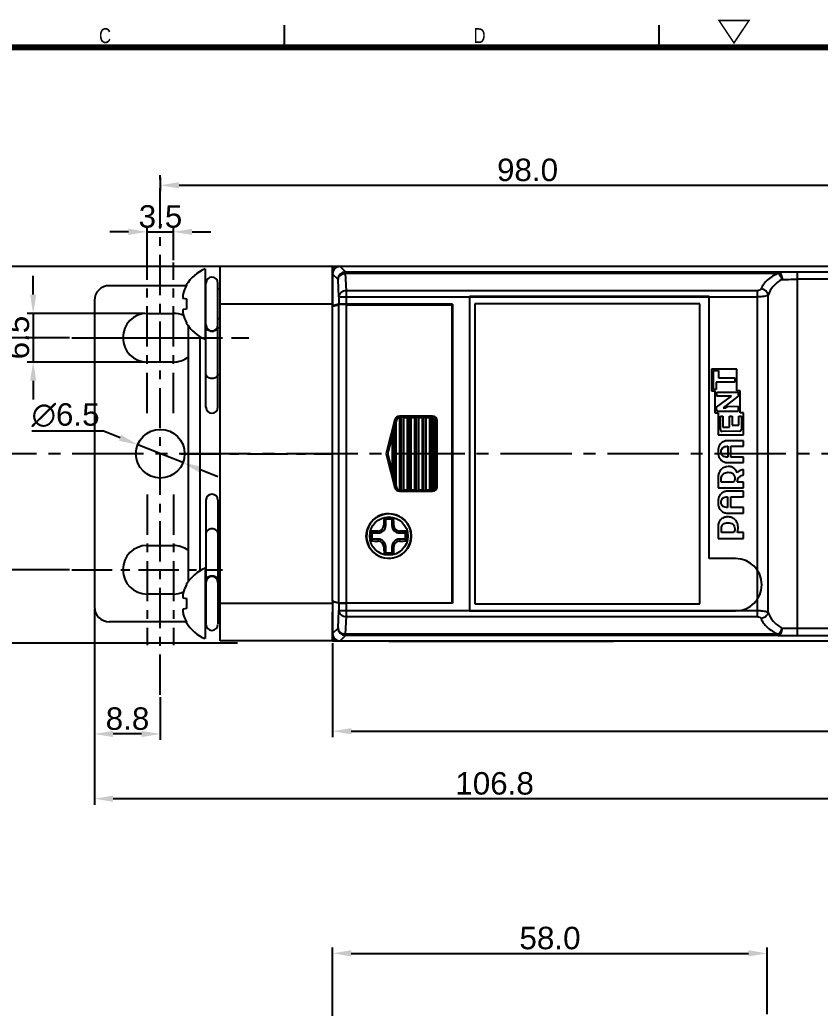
# Model space of a CAD drawing. Extents: x -1638 to -494, y -74 to 314.
# Drawn here: x -933.1 to -826.2, y 181.7 to 313.8 of the extents above; entities that cross this region are included whole.
import ezdxf

# ---------------------------------------------------------------- set-up
doc = ezdxf.new("R2010")
doc.units = 0
doc.header["$PDMODE"] = 3
doc.header["$PDSIZE"] = 0.7
doc.linetypes.add('CENTER', pattern=[17.8, 10.75, -2.35, 2.35, -2.35])
doc.linetypes.add('CENTER2', pattern=[28.575, 19.05, -3.175, 3.175, -3.175])
doc.layers.get('0').update_dxf_attribs({"linetype": 'CONTINUOUS'})
doc.layers.get('DEFPOINTS').update_dxf_attribs({"linetype": 'CONTINUOUS'})
for name, color, linetype in [('3', 112, 'CENTER'), ('BRKT_HEATSINDXF_CONTINUOUS', 7, 'CONTINUOUS'), ('CASE_BODY_10DXF_CONTINUOUS', 7, 'CONTINUOUS'), ('COVER_R_DXF_CONTINUOUS_LIN', 7, 'CONTINUOUS'), ('COVER_TOP_10DXF_CONTINUOUS', 7, 'CONTINUOUS'), ('DIM', 1, 'CONTINUOUS'), ('FAN50X50X10_DXF_CONTINUOUS', 7, 'CONTINUOUS'), ('FAN_GRILL50_DXF_CONTINUOUS', 7, 'CONTINUOUS'), ('PH_M4X15_DXF_CONTINUOUS_LI', 7, 'CONTINUOUS'), ('PMU_DXF_CONTINUOUS_LINE', 7, 'CONTINUOUS'), ('TH_T4X20-CUTDXF_CONTINUOUS', 7, 'CONTINUOUS'), ('WINDOW_SHEETDXF_CONTINUOUS', 7, 'CONTINUOUS')]:
    doc.layers.add(name, color=color, linetype=linetype)
doc.styles.add('OMI-1', font='arial.ttf', dxfattribs={"oblique": 1, "height": 3})
doc.styles.get("Standard").update_dxf_attribs({"font": 'gulim.ttc', "width": 0.8, "height": 2})
doc.dimstyles.new('1', dxfattribs={"dimtxt": 5, "dimasz": 2.5, "dimexe": 0.8, "dimexo": 0.3, "dimgap": 0.5, "dimtad": 1, "dimtoh": 1, "dimdec": 1, "dimzin": 0, "dimtxsty": 'OMI-1', "dimcen": 0, "dimclrd": 256, "dimclre": 256, "dimclrt": 256, "dimazin": 3, "dimtfac": 0.8, "dimtdec": 1, "dimtix": 1, "dimtmove": 0, "dimatfit": 3, "dimtolj": 1, "dimtzin": 0})

# ---------------------------------------------------------------- blocks, each defined once
blk = doc.blocks.new('*D2257')
at = {"layer": 'DEFPOINTS', "color": 0}
for p in [(-891.33, 230.81), (-741.33, 230.81), (-741.33, 218.74)]:
    blk.add_point(p, dxfattribs=at)
at = {"layer": 'DIM'}
for p, q in [((-891.33, 230.51), (-891.33, 217.94)), ((-741.33, 230.51), (-741.33, 217.94)), ((-888.83, 218.74), (-743.83, 218.74))]:
    blk.add_line(p, q, dxfattribs=at)
for points in [[(-888.83, 219.16), (-888.83, 218.33), (-891.33, 218.74)], [(-743.83, 218.33), (-743.83, 219.16), (-741.33, 218.74)]]:
    blk.add_solid(points, dxfattribs=at)
at = {"layer": 'DIM', "insert": (-816.33, 220.78), "char_height": 3, "attachment_point": 5, "style": 'OMI-1'}
blk.add_mtext('\\A1;150.0', dxfattribs=at)
blk = doc.blocks.new('*D2259')
at = {"layer": 'DEFPOINTS', "color": 0}
for p in [(-923.13, 235.36), (-923.13, 209.73), (-816.33, 209.73)]:
    blk.add_point(p, dxfattribs=at)
at = {"layer": 'DIM'}
for p, q in [((-923.13, 235.06), (-923.13, 208.93)), ((-816.33, 210.03), (-816.33, 210.53)), ((-818.83, 209.73), (-920.63, 209.73))]:
    blk.add_line(p, q, dxfattribs=at)
for points in [[(-920.63, 210.15), (-920.63, 209.32), (-923.13, 209.73)], [(-818.83, 209.32), (-818.83, 210.15), (-816.33, 209.73)]]:
    blk.add_solid(points, dxfattribs=at)
at = {"layer": 'DIM', "insert": (-869.73, 211.76), "char_height": 3, "attachment_point": 5, "style": 'OMI-1'}
blk.add_mtext('\\A1;106.8', dxfattribs=at)
blk = doc.blocks.new('*D2261')
at = {"layer": 'DEFPOINTS', "color": 0}
for p in [(-903.73, 280.81), (-948.87, 230.51), (-903.73, 230.51)]:
    blk.add_point(p, dxfattribs=at)
at = {"layer": 'DIM'}
for p, q in [((-904.03, 280.81), (-949.67, 280.81)), ((-948.87, 278.31), (-948.87, 233.01)), ((-904.03, 230.51), (-949.67, 230.51))]:
    blk.add_line(p, q, dxfattribs=at)
for points in [[(-948.46, 278.31), (-949.29, 278.31), (-948.87, 280.81)], [(-949.29, 233.01), (-948.46, 233.01), (-948.87, 230.51)]]:
    blk.add_solid(points, dxfattribs=at)
at = {"layer": 'DIM', "insert": (-950.9, 255.66), "char_height": 3, "attachment_point": 5, "rotation": 90, "style": 'OMI-1'}
blk.add_mtext('\\A1;\\A1;50.0', dxfattribs=at)
blk = doc.blocks.new('*D2264')
at = {"layer": 'DEFPOINTS', "color": 0}
for p in [(-833.33, 189.07), (-833.33, 180.63), (-891.33, 156.13)]:
    blk.add_point(p, dxfattribs=at)
at = {"layer": 'DIM'}
for p, q in [((-891.33, 156.43), (-891.33, 189.87)), ((-888.83, 189.07), (-835.83, 189.07)), ((-833.33, 180.93), (-833.33, 189.87))]:
    blk.add_line(p, q, dxfattribs=at)
for points in [[(-888.83, 189.49), (-888.83, 188.66), (-891.33, 189.07)], [(-835.83, 188.66), (-835.83, 189.49), (-833.33, 189.07)]]:
    blk.add_solid(points, dxfattribs=at)
at = {"layer": 'DIM', "insert": (-862.33, 191.1), "char_height": 3, "attachment_point": 5, "style": 'OMI-1'}
blk.add_mtext('\\A1;58.0', dxfattribs=at)
blk = doc.blocks.new('*D2274')
at = {"layer": 'DEFPOINTS', "color": 0}
for p in [(-916.08, 274.56), (-931.3, 268.06), (-916.08, 268.06)]:
    blk.add_point(p, dxfattribs=at)
at = {"layer": 'DIM'}
for p, q in [((-931.3, 277.06), (-931.3, 279.56)), ((-916.38, 274.56), (-932.1, 274.56)), ((-931.3, 274.56), (-931.3, 268.06)), ((-916.38, 268.06), (-932.1, 268.06)), ((-931.3, 265.56), (-931.3, 263.06))]:
    blk.add_line(p, q, dxfattribs=at)
for points in [[(-931.71, 277.06), (-930.88, 277.06), (-931.3, 274.56)], [(-930.88, 265.56), (-931.71, 265.56), (-931.3, 268.06)]]:
    blk.add_solid(points, dxfattribs=at)
at = {"layer": 'DIM', "insert": (-933.33, 271.31), "char_height": 3, "attachment_point": 5, "rotation": 90, "style": 'OMI-1'}
blk.add_mtext('\\A1;6.5', dxfattribs=at)
blk = doc.blocks.new('*D2275')
at = {"layer": 'DEFPOINTS', "color": 0}
for p in [(-926.14, 271.31), (-939.52, 240.31), (-926.14, 240.31)]:
    blk.add_point(p, dxfattribs=at)
at = {"layer": 'DIM'}
for p, q in [((-926.44, 271.31), (-940.32, 271.31)), ((-939.52, 268.81), (-939.52, 242.81)), ((-926.44, 240.31), (-940.32, 240.31))]:
    blk.add_line(p, q, dxfattribs=at)
for points in [[(-939.11, 268.81), (-939.94, 268.81), (-939.52, 271.31)], [(-939.94, 242.81), (-939.11, 242.81), (-939.52, 240.31)]]:
    blk.add_solid(points, dxfattribs=at)
at = {"layer": 'DIM', "insert": (-941.56, 255.81), "char_height": 3, "attachment_point": 5, "rotation": 90, "style": 'OMI-1'}
blk.add_mtext('\\A1;31.0', dxfattribs=at)
blk = doc.blocks.new('*D2276')
at = {"layer": 'DEFPOINTS', "color": 0}
for p in [(-912.58, 285.45), (-912.58, 281.37), (-916.08, 280.81)]:
    blk.add_point(p, dxfattribs=at)
at = {"layer": 'DIM'}
for p, q in [((-918.58, 285.45), (-921.08, 285.45)), ((-916.08, 281.11), (-916.08, 286.25)), ((-916.08, 285.45), (-912.58, 285.45)), ((-912.58, 281.67), (-912.58, 286.25)), ((-910.08, 285.45), (-907.58, 285.45))]:
    blk.add_line(p, q, dxfattribs=at)
for points in [[(-918.58, 285.04), (-918.58, 285.87), (-916.08, 285.45)], [(-910.08, 285.87), (-910.08, 285.04), (-912.58, 285.45)]]:
    blk.add_solid(points, dxfattribs=at)
at = {"layer": 'DIM', "insert": (-914.33, 287.49), "char_height": 3, "attachment_point": 5, "style": 'OMI-1'}
blk.add_mtext('\\A1;3.5', dxfattribs=at)
blk = doc.blocks.new('*D2277')
at = {"layer": 'DEFPOINTS', "color": 0}
for p in [(-914.33, 293.03), (-816.33, 291.67), (-816.33, 288.12)]:
    blk.add_point(p, dxfattribs=at)
at = {"layer": 'DIM'}
for p, q in [((-914.33, 292.73), (-914.33, 290.87)), ((-816.33, 288.42), (-816.33, 292.47)), ((-911.83, 291.67), (-818.83, 291.67))]:
    blk.add_line(p, q, dxfattribs=at)
for points in [[(-911.83, 292.09), (-911.83, 291.26), (-914.33, 291.67)], [(-818.83, 291.26), (-818.83, 292.09), (-816.33, 291.67)]]:
    blk.add_solid(points, dxfattribs=at)
at = {"layer": 'DIM', "insert": (-865.33, 293.71), "char_height": 3, "attachment_point": 5, "style": 'OMI-1'}
blk.add_mtext('\\A1;98.0', dxfattribs=at)
blk = doc.blocks.new('*D2279')
at = {"layer": 'DEFPOINTS', "color": 0}
for p in [(-917.35, 257.01), (-911.31, 254.62)]:
    blk.add_point(p, dxfattribs=at)
at = {"layer": 'DIM'}
for p, q in [((-931.47, 258.85), (-922, 258.85)), ((-919.67, 257.93), (-922, 258.85)), ((-911.31, 254.62), (-917.35, 257.01)), ((-908.98, 253.7), (-906.66, 252.78))]:
    blk.add_line(p, q, dxfattribs=at)
for points in [[(-919.83, 257.54), (-919.52, 258.31), (-917.35, 257.01)], [(-908.83, 254.08), (-909.13, 253.31), (-911.31, 254.62)]]:
    blk.add_solid(points, dxfattribs=at)
at = {"layer": 'DIM', "insert": (-926.99, 260.96), "char_height": 3, "attachment_point": 5, "style": 'OMI-1'}
blk.add_mtext('\\A1;∅6.5', dxfattribs=at)
blk = doc.blocks.new('*D2282')
at = {"layer": 'DEFPOINTS', "color": 0}
for p in [(-914.33, 223.61), (-923.13, 219.19), (-923.13, 218.38)]:
    blk.add_point(p, dxfattribs=at)
at = {"layer": 'DIM'}
for p, q in [((-914.33, 223.31), (-914.33, 217.58)), ((-923.13, 218.89), (-923.13, 217.58)), ((-916.83, 218.38), (-920.63, 218.38))]:
    blk.add_line(p, q, dxfattribs=at)
for points in [[(-920.63, 218.79), (-920.63, 217.96), (-923.13, 218.38)], [(-916.83, 217.96), (-916.83, 218.79), (-914.33, 218.38)]]:
    blk.add_solid(points, dxfattribs=at)
at = {"layer": 'DIM', "insert": (-918.73, 220.41), "char_height": 3, "attachment_point": 5, "style": 'OMI-1'}
blk.add_mtext('\\A1;8.8', dxfattribs=at)

msp = doc.modelspace()

# ---------------------------------------------------------------- linework, layer by layer
for p, q in [((-897.75, 310.08), (-897.75, 313.08)), ((-847.75, 310.08), (-847.75, 313.08))]:
    msp.add_line(p, q)
for points, const_width in [([(-837.75, 310.68), (-835.75, 313.68), (-839.75, 313.68)], 0.2), ([(-497.75, 310.08), (-1047.75, 310.08), (-1047.75, -69.92), (-497.75, -69.92)], 0.8)]:
    msp.add_lwpolyline(points, close=True, dxfattribs=dict(const_width=const_width))
at = {"layer": '3', "linetype": 'CENTER', "ltscale": 0.5}
for p, q in [((-914.33, 223.61), (-914.33, 293.03)), ((-916.08, 261.25), (-916.08, 281.37)), ((-912.58, 261.25), (-912.58, 281.37)), ((-926.14, 271.31), (-906.02, 271.31)), ((-922.64, 271.31), (-902.52, 271.31)), ((-911.59, 255.81), (-891.47, 255.81)), ((-916.08, 250.37), (-916.08, 230.25)), ((-912.58, 250.37), (-912.58, 230.25)), ((-926.14, 240.31), (-906.02, 240.31))]:
    msp.add_line(p, q, dxfattribs=at)
at = {"layer": '3', "linetype": 'CENTER2', "ltscale": 0.5}
msp.add_line((-702.24, 255.81), (-942.62, 255.81), dxfattribs=at)
at = {"layer": 'BRKT_HEATSINDXF_CONTINUOUS', "color": 7, "linetype": 'CONTINUOUS'}
for p, q in [((-910.85, 278.26), (-921.13, 278.26)), ((-923.13, 276.26), (-923.13, 235.36)), ((-916.08, 274.56), (-912.58, 274.56)), ((-912.58, 268.06), (-916.08, 268.06)), ((-916.08, 243.56), (-912.58, 243.56)), ((-912.58, 237.06), (-916.08, 237.06)), ((-910.85, 233.36), (-921.13, 233.36))]:
    msp.add_line(p, q, dxfattribs=at)
msp.add_circle((-914.33, 255.81), 3.25, dxfattribs=at)
for centre, radius, start, end in [((-921.13, 276.26), 2, 90, 180), ((-908.73, 276.26), 2, 75.5187, 78.4534), ((-916.08, 271.31), 3.25, 90, 270), ((-912.58, 271.31), 3.25, 65.4149, 90), ((-912.58, 271.31), 3.25, 270, 306.9049), ((-916.08, 240.31), 3.25, 90, 270), ((-912.58, 240.31), 3.25, 53.0951, 90), ((-912.58, 240.31), 3.25, 270, 294.5851), ((-921.13, 235.36), 2, 180, 270), ((-908.73, 235.36), 2, 281.5466, 284.4813)]:
    msp.add_arc(centre, radius, start, end, dxfattribs=at)
at = {"layer": 'CASE_BODY_10DXF_CONTINUOUS', "color": 7, "linetype": 'CONTINUOUS'}
for p, q in [((-891.33, 250.08), (-891.33, 280.81)), ((-891.33, 280.81), (-891.33, 280.81)), ((-891.03, 280.52), (-891.33, 280.81)), ((-801.6, 280.81), (-891.33, 280.81)), ((-891.33, 238.16), (-891.33, 239.85)), ((-891.33, 236.24), (-891.33, 235.9)), ((-891.33, 230.81), (-891.33, 234.66)), ((-891.03, 231.1), (-891.33, 230.81)), ((-891.33, 230.81), (-741.33, 230.81)), ((-891.33, 230.81), (-891.33, 230.81)), ((-891.25, 230.89), (-891.27, 230.87))]:
    msp.add_line(p, q, dxfattribs=at)
for points in [[(-891.03, 280.52), (-891.08, 280.56), (-891.12, 280.6), (-891.16, 280.64)], [(-891.03, 231.1), (-891.08, 231.06), (-891.12, 231.02), (-891.15, 230.99)]]:
    msp.add_lwpolyline(points, dxfattribs=at)
for centre, start, end in [((-890.33, 279.81), 90, 180), ((-890.33, 231.81), 180, 270)]:
    msp.add_arc(centre, 1, start, end, dxfattribs=at)
at = {"layer": 'COVER_R_DXF_CONTINUOUS_LIN', "color": 7, "linetype": 'CONTINUOUS'}
for p, q in [((-891.33, 275.51), (-890.49, 275.72)), ((-891.33, 236.12), (-891.33, 275.51)), ((-890.49, 235.91), (-890.49, 275.72)), ((-889.49, 235.9), (-889.49, 275.72)), ((-889.49, 275.72), (-875.36, 275.72)), ((-875.36, 235.9), (-875.36, 275.72)), ((-875.33, 271.8), (-875.36, 271.8)), ((-875.33, 266.82), (-875.36, 266.82)), ((-883, 260.37), (-884.11, 256.2)), ((-882.8, 260.31), (-882.9, 260.34)), ((-882.8, 260.31), (-882.88, 260.04)), ((-882.42, 260.61), (-882.42, 260.81)), ((-877.98, 260.81), (-882.42, 260.81)), ((-882.38, 260.61), (-882.42, 260.61)), ((-882.38, 260.61), (-882.38, 251.01)), ((-882.13, 250.81), (-882.13, 260.81)), ((-881.88, 260.61), (-881.88, 251.01)), ((-881.38, 260.61), (-881.88, 260.61)), ((-881.38, 260.61), (-881.38, 251.01)), ((-881.13, 250.81), (-881.13, 260.81)), ((-880.88, 260.61), (-880.88, 251.01)), ((-880.38, 260.61), (-880.88, 260.61)), ((-880.38, 260.61), (-880.38, 251.01)), ((-880.13, 250.81), (-880.13, 260.81)), ((-879.88, 260.61), (-879.88, 251.01)), ((-879.38, 260.61), (-879.88, 260.61)), ((-879.38, 260.61), (-879.38, 251.01)), ((-879.13, 250.81), (-879.13, 260.81)), ((-878.88, 260.61), (-878.88, 251.01)), ((-878.38, 260.61), (-878.88, 260.61)), ((-878.38, 260.61), (-878.38, 251.01)), ((-878.13, 260.81), (-878.13, 250.81)), ((-877.88, 260.6), (-877.88, 251.02)), ((-877.58, 251.41), (-877.58, 260.21)), ((-877.58, 260.21), (-877.38, 260.21)), ((-877.38, 251.41), (-877.38, 260.21)), ((-883.13, 251.75), (-883.13, 259.87)), ((-882.88, 260.04), (-882.88, 251.58)), ((-875.36, 259.31), (-875.32, 259.31)), ((-883.38, 258.16), (-883.92, 256.15)), ((-883.38, 258.16), (-883.38, 253.46)), ((-883.92, 256.15), (-884.11, 256.2)), ((-883.92, 255.47), (-884.11, 255.42)), ((-884.11, 255.42), (-883, 251.26)), ((-883.92, 255.47), (-883.38, 253.46)), ((-875.36, 252.31), (-875.32, 252.31)), ((-882.8, 251.31), (-882.9, 251.28)), ((-882.88, 251.58), (-882.8, 251.31)), ((-882.42, 251.01), (-882.42, 250.81)), ((-882.42, 251.01), (-882.38, 251.01)), ((-881.88, 251.01), (-881.38, 251.01)), ((-880.88, 251.01), (-880.38, 251.01)), ((-879.88, 251.01), (-879.38, 251.01)), ((-878.88, 251.01), (-878.38, 251.01)), ((-877.58, 251.41), (-877.38, 251.41)), ((-882.42, 250.81), (-877.98, 250.81)), ((-875.33, 244.8), (-875.36, 244.8)), ((-875.33, 239.82), (-875.36, 239.82)), ((-891.33, 236.12), (-890.49, 235.91)), ((-889.49, 235.9), (-875.36, 235.9))]:
    msp.add_line(p, q, dxfattribs=at)
msp.add_circle((-883.83, 244.81), 3, dxfattribs=at)
for centre, radius, start, end in [((-882.42, 260.21), 0.6, 90, 165), ((-882.42, 260.21), 0.4, 90, 165), ((-877.98, 260.21), 0.6, 0, 90), ((-877.98, 260.21), 0.4, 0, 75.5225), ((-882.66, 255.81), 1.5, 165, 195), ((-882.66, 255.81), 1.3, 165, 195), ((-882.42, 251.41), 0.6, 195, 270), ((-883.12, 251.33), 0.223, 343.9839, 346.8714), ((-882.42, 251.41), 0.4, 195, 270), ((-877.98, 251.41), 0.6, 270, 0), ((-877.98, 251.41), 0.4, 284.4775, 0), ((-883.83, 244.81), 2.99, 44.4559, 116.0021), ((-883.83, 244.81), 2.97, 156.2899, 0.8981), ((-883.8, 244.85), 2.98, 154.7574, 157.0926)]:
    msp.add_arc(centre, radius, start, end, dxfattribs=at)
for centre, major_axis, ratio, start_param, end_param in [((-889.49, 275.72), (1, 0), 0.008727, 1.570796, 3.106686), ((-883.05, 259.41), (0.107, 0.995), 0.129584, 0.31281, 0.501145), ((-883.05, 259.41), (0.107, 0.995), 0.129584, -0.875678, -0.353074), ((-882.21, 260.61), (0, 0.2), 0.8391, 0, 1.570796), ((-882.05, 260.61), (0, 0.2), 0.8391, -1.570796, 0), ((-881.21, 260.61), (0, 0.2), 0.8391, 0, 1.570796), ((-881.05, 260.61), (0, 0.2), 0.8391, -1.570796, 0), ((-880.21, 260.61), (0, 0.2), 0.8391, 0, 1.570796), ((-880.05, 260.61), (0, 0.2), 0.8391, -1.570796, 0), ((-879.21, 260.61), (0, 0.2), 0.8391, 0, 1.570796), ((-879.05, 260.61), (0, 0.2), 0.8391, -1.570796, 0), ((-878.21, 260.61), (0, 0.2), 0.8391, 0, 1.570796), ((-883.21, 258.79), (0.107, 0.995), 0.129584, 0.695119, 2.265915), ((-883.21, 252.84), (-0.107, 0.995), 0.129584, 0.875678, 2.446474), ((-883.05, 252.21), (-0.107, 0.995), 0.129584, -3.642738, -3.454403), ((-883.05, 252.21), (-0.107, 0.995), 0.129584, -2.788519, -2.265915), ((-882.21, 251.01), (0, 0.2), 0.8391, 1.570796, 3.141593), ((-882.05, 251.01), (0, 0.2), 0.8391, -3.141593, -1.570796), ((-881.21, 251.01), (0, 0.2), 0.8391, -4.712389, -3.141593), ((-881.05, 251.01), (0, 0.2), 0.8391, -3.141593, -1.570796), ((-880.21, 251.01), (0, 0.2), 0.8391, -4.712389, -3.141593), ((-880.05, 251.01), (0, 0.2), 0.8391, -3.141593, -1.570796), ((-879.21, 251.01), (0, 0.2), 0.8391, -4.712389, -3.141593), ((-879.05, 251.01), (0, 0.2), 0.8391, -3.141593, -1.570796), ((-878.21, 251.01), (0, 0.2), 0.8391, -4.712389, -3.141593), ((-883.83, 244.85), (0, 2.97), 0.999893, 4.713416, 4.752766), ((-889.49, 235.91), (1, 0), 0.008727, -3.106686, -1.570796)]:
    msp.add_ellipse(centre, major_axis=major_axis, ratio=ratio, start_param=start_param, end_param=end_param, dxfattribs=at)
for points, knots in [([(-882.9, 260.34), (-882.9, 260.35), (-882.91, 260.38), (-882.93, 260.4), (-882.95, 260.4), (-882.97, 260.39), (-882.98, 260.37), (-882.98, 260.36)], [0, 0, 0, 0, 0.293645, 0.528694, 0.630878, 0.74253, 1, 1, 1, 1]), ([(-877.98, 260.79), (-877.97, 260.79), (-877.95, 260.78), (-877.93, 260.76), (-877.92, 260.75)], [0, 0, 0, 0, 0.234218, 1, 1, 1, 1]), ([(-877.92, 260.75), (-877.92, 260.74), (-877.91, 260.73), (-877.9, 260.71), (-877.9, 260.69)], [0, 0, 0, 0, 0.239412, 1, 1, 1, 1]), ([(-877.9, 260.69), (-877.89, 260.69), (-877.88, 260.66), (-877.88, 260.62), (-877.88, 260.6)], [0, 0, 0, 0, 0.241251, 1, 1, 1, 1]), ([(-882.98, 251.26), (-882.98, 251.25), (-882.97, 251.24), (-882.96, 251.22), (-882.93, 251.22), (-882.92, 251.23), (-882.92, 251.24)], [0, 0, 0, 0, 0.284291, 0.537272, 0.756197, 1, 1, 1, 1]), ([(-882.92, 251.24), (-882.92, 251.24), (-882.91, 251.25), (-882.91, 251.26), (-882.9, 251.27)], [0, 0, 0, 0, 0.234383, 1, 1, 1, 1]), ([(-877.92, 250.88), (-877.93, 250.87), (-877.94, 250.85), (-877.96, 250.84), (-877.98, 250.83)], [0, 0, 0, 0, 0.268155, 1, 1, 1, 1]), ([(-877.9, 250.93), (-877.9, 250.92), (-877.9, 250.91), (-877.91, 250.89), (-877.92, 250.88)], [0, 0, 0, 0, 0.26106, 1, 1, 1, 1]), ([(-877.88, 251.02), (-877.88, 251.02), (-877.88, 250.98), (-877.89, 250.95), (-877.9, 250.93)], [0, 0, 0, 0, 0.257014, 1, 1, 1, 1]), ([(-885.14, 247.5), (-885.45, 247.34), (-885.99, 246.95), (-886.37, 246.4), (-886.5, 246.12)], [0, 0, 0, 0, 0.531098, 1, 1, 1, 1]), ([(-880.86, 244.97), (-880.87, 245.31), (-881.03, 246.02), (-881.43, 246.63), (-881.7, 246.9)], [0, 0, 0, 0, 0.469525, 1, 1, 1, 1])]:
    msp.add_open_spline(points, degree=3, knots=knots, dxfattribs=at)
at = {"layer": 'COVER_TOP_10DXF_CONTINUOUS', "color": 7, "linetype": 'CONTINUOUS'}
for p, q in [((-889.6, 280.09), (-890.33, 280.81)), ((-801.6, 280.81), (-890.33, 280.81)), ((-889.6, 280.09), (-889.6, 279.91)), ((-889.6, 280.09), (-831.83, 280.09)), ((-831.83, 279.91), (-831.83, 280.09)), ((-829.33, 280.11), (-829.33, 231.51)), ((-829.33, 280.11), (-802.22, 280.11)), ((-891.33, 279.81), (-891.33, 275.57)), ((-890.6, 279.09), (-891.33, 279.81)), ((-890.49, 276.76), (-890.6, 279.09)), ((-889.49, 277.58), (-889.6, 279.91)), ((-889.6, 279.91), (-831.83, 279.91)), ((-802.75, 279.11), (-829.33, 279.11)), ((-889.49, 275.79), (-889.49, 277.58)), ((-834.62, 277.58), (-889.49, 277.58)), ((-834.62, 234.05), (-834.62, 277.58)), ((-890.49, 276.76), (-890.49, 275.78)), ((-890.49, 276.76), (-834.62, 276.76)), ((-833.18, 234.61), (-833.18, 277.01)), ((-890.49, 275.78), (-891.33, 275.57)), ((-891.07, 275.57), (-891.33, 275.57)), ((-875.31, 275.79), (-889.49, 275.79)), ((-889.12, 275.72), (-888.94, 275.77)), ((-888.94, 275.77), (-888.94, 275.72)), ((-888.38, 275.78), (-888.38, 275.72)), ((-888.37, 275.72), (-888.37, 275.78)), ((-875.31, 275.79), (-875.31, 235.83)), ((-872.36, 275.84), (-872.36, 235.78)), ((-842.3, 275.84), (-872.36, 275.84)), ((-842.3, 235.78), (-842.3, 275.84)), ((-875.36, 272.43), (-875.33, 272.43)), ((-875.36, 272.13), (-875.33, 272.13)), ((-840.75, 267.12), (-840.75, 264.2)), ((-837.38, 267.12), (-840.75, 267.12)), ((-840.5, 264.38), (-840.5, 266.95)), ((-840.5, 266.95), (-839.81, 266.95)), ((-839.81, 266.95), (-839.81, 265.96)), ((-837.38, 264.2), (-837.38, 267.12)), ((-875.33, 266.49), (-875.36, 266.49)), ((-875.33, 266.19), (-875.36, 266.19)), ((-839.81, 265.96), (-837.63, 265.95)), ((-837.63, 265.95), (-837.63, 265.36)), ((-875.36, 265.04), (-875.33, 265.04)), ((-840.75, 264.2), (-840.3, 264.2)), ((-840.14, 264.38), (-840.5, 264.38)), ((-840.3, 264.2), (-840.3, 261.27)), ((-840.14, 265.36), (-840.14, 264.38)), ((-837.63, 265.36), (-840.14, 265.36)), ((-836.93, 264.2), (-837.38, 264.2)), ((-836.93, 261.27), (-836.93, 264.2)), ((-875.36, 263.63), (-875.33, 263.63)), ((-875.36, 263.4), (-875.33, 263.4)), ((-875.33, 263.63), (-875.33, 263.4)), ((-840.08, 262.03), (-838.1, 263.52)), ((-840.03, 263.52), (-840.03, 264.03)), ((-840.03, 264.03), (-837.2, 264.03)), ((-838.1, 263.52), (-840.03, 263.52)), ((-837.19, 263.51), (-839.19, 261.96)), ((-837.2, 264.03), (-837.19, 263.51)), ((-875.36, 261.98), (-875.34, 261.98)), ((-875.34, 261.98), (-875.34, 259.49)), ((-840.08, 261.68), (-840.08, 262.03)), ((-837.2, 261.44), (-839.84, 261.44)), ((-839.19, 261.96), (-838.82, 261.96)), ((-838.82, 261.96), (-838.59, 262.14)), ((-838.59, 262.14), (-837.2, 262.15)), ((-837.2, 262.15), (-837.2, 261.44)), ((-840.3, 261.27), (-839.85, 261.27)), ((-839.85, 261.27), (-839.85, 258.35)), ((-839.57, 259.04), (-839.57, 260.82)), ((-839.57, 260.82), (-839.22, 260.82)), ((-839.22, 260.82), (-839.22, 259.37)), ((-838.34, 259.37), (-838.34, 260.82)), ((-838.34, 260.82), (-837.99, 260.82)), ((-837.99, 260.82), (-837.99, 259.61)), ((-837.12, 259.61), (-837.12, 260.82)), ((-837.12, 260.82), (-836.76, 260.82)), ((-836.48, 261.27), (-836.93, 261.27)), ((-836.76, 260.82), (-836.76, 259.05)), ((-836.48, 258.35), (-836.48, 261.27)), ((-875.34, 259.49), (-875.36, 259.49)), ((-875.34, 259.49), (-875.32, 259.46)), ((-875.32, 252.16), (-875.32, 259.46)), ((-837, 258.81), (-839.33, 258.8)), ((-839.22, 259.37), (-838.34, 259.37)), ((-837.99, 259.61), (-837.12, 259.61)), ((-839.85, 258.35), (-836.48, 258.35)), ((-836.48, 257.55), (-838.64, 257.55)), ((-836.48, 256.81), (-836.48, 257.55)), ((-838.58, 256.81), (-838.58, 255.36)), ((-838.15, 255.36), (-838.15, 256.81)), ((-838.15, 256.81), (-836.48, 256.81)), ((-836.48, 255.36), (-838.15, 255.36)), ((-836.48, 254.62), (-836.48, 255.36)), ((-838.64, 254.62), (-836.48, 254.62)), ((-836.48, 252.99), (-836.48, 253.71)), ((-839.87, 252.61), (-839.87, 251.25)), ((-839.44, 252), (-839.44, 252.59)), ((-875.34, 252.13), (-875.36, 252.13)), ((-875.34, 252.13), (-875.32, 252.16)), ((-875.34, 252.13), (-875.34, 249.64)), ((-839.87, 251.25), (-836.48, 251.25)), ((-837.82, 252), (-839.44, 252)), ((-836.48, 252), (-837.32, 252)), ((-836.48, 251.25), (-836.48, 252)), ((-875.34, 249.64), (-875.36, 249.64)), ((-836.48, 250.8), (-838.64, 250.8)), ((-838.6, 250.06), (-838.6, 248.61)), ((-838.15, 248.61), (-838.15, 250.06)), ((-838.15, 250.06), (-836.48, 250.06)), ((-836.48, 250.06), (-836.48, 250.8)), ((-836.48, 248.61), (-838.15, 248.61)), ((-836.48, 247.87), (-836.48, 248.61)), ((-875.33, 248.23), (-875.36, 248.23)), ((-875.33, 248), (-875.36, 248)), ((-875.33, 248.23), (-875.33, 248)), ((-838.64, 247.87), (-836.48, 247.87)), ((-875.33, 246.58), (-875.36, 246.58)), ((-839.87, 245.86), (-839.87, 244.5)), ((-839.41, 245.29), (-839.41, 245.84)), ((-875.33, 245.43), (-875.36, 245.43)), ((-875.33, 245.13), (-875.36, 245.13)), ((-839.87, 244.5), (-836.48, 244.5)), ((-837.81, 245.29), (-839.41, 245.29)), ((-836.48, 245.29), (-837.3, 245.29)), ((-836.48, 244.5), (-836.48, 245.29)), ((-875.36, 239.46), (-875.33, 239.46)), ((-875.36, 238.97), (-875.33, 238.97)), ((-891.33, 236.05), (-891.33, 231.81)), ((-890.49, 235.84), (-891.33, 236.05)), ((-891.07, 236.05), (-891.33, 236.05)), ((-890.49, 235.84), (-890.49, 234.87)), ((-889.49, 234.05), (-889.49, 235.83)), ((-875.31, 235.83), (-889.49, 235.83)), ((-889.12, 235.9), (-888.94, 235.85)), ((-888.94, 235.9), (-888.94, 235.85)), ((-888.38, 235.9), (-888.38, 235.85)), ((-888.37, 235.9), (-888.37, 235.85)), ((-872.36, 235.78), (-842.3, 235.78)), ((-890.6, 232.53), (-890.49, 234.87)), ((-890.49, 234.87), (-834.62, 234.87)), ((-889.6, 231.71), (-889.49, 234.05)), ((-889.49, 234.05), (-834.62, 234.05)), ((-890.6, 232.53), (-891.33, 231.81)), ((-829.33, 232.51), (-823.21, 232.51)), ((-889.6, 231.53), (-890.33, 230.81)), ((-889.6, 231.53), (-889.6, 231.71)), ((-831.83, 231.71), (-889.6, 231.71)), ((-831.83, 231.53), (-889.6, 231.53)), ((-831.83, 231.71), (-831.83, 231.53)), ((-829.33, 231.51), (-823.91, 231.51)), ((-890.33, 230.81), (-742.33, 230.81))]:
    msp.add_line(p, q, dxfattribs=at)
for centre, radius, start, end in [((-889.6, 279.09), 1, 90.0858, 179.9142), ((-839.84, 261.68), 0.24, 180.2374, 270), ((-839.33, 259.04), 0.24, 179.9532, 270.0946), ((-837, 259.05), 0.24, 270.0946, 0.0249), ((-889.6, 232.54), 1, 180.0858, 269.9142)]:
    msp.add_arc(centre, radius, start, end, dxfattribs=at)
for centre, major_axis, ratio, start_param, end_param in [((-890.33, 279.81), (0.708, -0.708), 0.998783, 2.356803, 3.926382), ((-889.49, 275.78), (1, 0), 0.008727, 7.853982, 9.389871), ((-875.32, 261.98), (0, 2), 0.008727, 0.785398, 1.570796), ((-875.32, 249.64), (0, 2), 0.008727, -4.712389, -3.926991), ((-875.34, 246.58), (0, 2), 0.008727, -1.570796, -0.785398), ((-889.49, 235.84), (1, 0), 0.008727, 3.176499, 4.712389), ((-890.33, 231.81), (0.708, 0.708), 0.998783, -3.926382, -2.356803)]:
    msp.add_ellipse(centre, major_axis=major_axis, ratio=ratio, start_param=start_param, end_param=end_param, dxfattribs=at)
for points, knots in [([(-831.83, 280.09), (-831.63, 280.09), (-830.8, 280.11), (-829.96, 280.11), (-829.33, 280.11)], [0, 0, 0, 0, 0.234602, 1, 1, 1, 1]), ([(-831.83, 280.09), (-831.76, 280.08), (-831.61, 280), (-831.45, 279.77), (-831.36, 279.45), (-831.32, 279.21), (-831.33, 279.09)], [0, 0, 0, 0, 0.172621, 0.399694, 0.683394, 1, 1, 1, 1]), ([(-890.6, 279.09), (-890.6, 279.2), (-890.54, 279.42), (-890.31, 279.69), (-889.98, 279.86), (-889.73, 279.91), (-889.6, 279.91)], [0, 0, 0, 0, 0.226509, 0.468411, 0.728614, 1, 1, 1, 1]), ([(-831.83, 279.91), (-832.37, 279.69), (-833.3, 279.15), (-833.96, 278.27), (-834.14, 277.83)], [0, 0, 0, 0, 0.550519, 1, 1, 1, 1]), ([(-831.33, 279.09), (-831.78, 278.86), (-832.55, 278.27), (-833.04, 277.43), (-833.18, 277.01)], [0, 0, 0, 0, 0.535383, 1, 1, 1, 1]), ([(-831.33, 279.09), (-831.35, 279.17), (-831.41, 279.34), (-831.53, 279.56), (-831.67, 279.75), (-831.77, 279.86), (-831.83, 279.91)], [0, 0, 0, 0, 0.26919, 0.534904, 0.782692, 1, 1, 1, 1]), ([(-831.33, 279.09), (-831.17, 279.09), (-830.5, 279.11), (-829.84, 279.11), (-829.33, 279.11)], [0, 0, 0, 0, 0.234606, 1, 1, 1, 1]), ([(-889.49, 277.58), (-889.62, 277.57), (-889.87, 277.53), (-890.2, 277.35), (-890.42, 277.09), (-890.49, 276.86), (-890.49, 276.76)], [0, 0, 0, 0, 0.271377, 0.531574, 0.773474, 1, 1, 1, 1]), ([(-834.14, 277.83), (-834.17, 277.76), (-834.32, 277.62), (-834.51, 277.58), (-834.62, 277.58)], [0, 0, 0, 0, 0.425917, 1, 1, 1, 1]), ([(-833.18, 277.01), (-833.21, 277.22), (-833.48, 277.62), (-833.91, 277.8), (-834.14, 277.83)], [0, 0, 0, 0, 0.477098, 1, 1, 1, 1]), ([(-833.18, 277.01), (-833.23, 276.96), (-833.41, 276.89), (-833.74, 276.82), (-834.15, 276.77), (-834.46, 276.76), (-834.62, 276.76)], [0, 0, 0, 0, 0.152701, 0.382959, 0.674443, 1, 1, 1, 1]), ([(-838.64, 257.55), (-838.79, 257.55), (-839.09, 257.49), (-839.5, 257.22), (-839.83, 256.73), (-839.87, 256.31), (-839.87, 256.08)], [0, 0, 0, 0, 0.203752, 0.42072, 0.676809, 1, 1, 1, 1]), ([(-838.58, 255.36), (-838.59, 255.36), (-838.71, 255.36), (-838.93, 255.39), (-839.24, 255.49), (-839.42, 255.76), (-839.48, 256.07), (-839.43, 256.38), (-839.27, 256.66), (-838.95, 256.77), (-838.71, 256.81), (-838.59, 256.81), (-838.58, 256.81)], [0, 0, 0, 0, 0.005412, 0.137632, 0.263122, 0.367241, 0.496164, 0.621107, 0.725471, 0.856375, 0.994744, 1, 1, 1, 1]), ([(-839.87, 256.08), (-839.87, 255.85), (-839.84, 255.43), (-839.5, 254.96), (-839.09, 254.69), (-838.79, 254.62), (-838.64, 254.62)], [0, 0, 0, 0, 0.321075, 0.575157, 0.794226, 1, 1, 1, 1]), ([(-837.32, 253.26), (-837.41, 253.47), (-837.62, 253.81), (-838.1, 254.07), (-838.73, 254.15), (-839.65, 253.8), (-839.87, 253), (-839.87, 252.61)], [0, 0, 0, 0, 0.185947, 0.301159, 0.420412, 0.690591, 1, 1, 1, 1]), ([(-836.48, 253.71), (-836.55, 253.69), (-836.74, 253.64), (-837.05, 253.53), (-837.23, 253.35), (-837.32, 253.26)], [0, 0, 0, 0, 0.234098, 0.607658, 1, 1, 1, 1]), ([(-839.44, 252.59), (-839.44, 252.78), (-839.25, 253.08), (-838.88, 253.3), (-838.53, 253.35), (-838.18, 253.3), (-837.94, 253.21), (-837.86, 253.12)], [0, 0, 0, 0, 0.29679, 0.462673, 0.630097, 0.821919, 1, 1, 1, 1]), ([(-837.86, 253.12), (-837.71, 252.97), (-837.6, 252.64), (-837.68, 252.25), (-837.75, 252.07), (-837.82, 252)], [0, 0, 0, 0, 0.537186, 0.751987, 1, 1, 1, 1]), ([(-837.23, 252.53), (-837.18, 252.59), (-837.06, 252.69), (-836.85, 252.83), (-836.66, 252.93), (-836.53, 252.98), (-836.48, 252.99)], [0, 0, 0, 0, 0.269847, 0.530763, 0.8247, 1, 1, 1, 1]), ([(-838.64, 250.8), (-838.79, 250.8), (-839.09, 250.74), (-839.5, 250.47), (-839.83, 249.98), (-839.87, 249.56), (-839.87, 249.33)], [0, 0, 0, 0, 0.203752, 0.42072, 0.676809, 1, 1, 1, 1]), ([(-838.6, 248.61), (-838.71, 248.61), (-838.93, 248.64), (-839.24, 248.74), (-839.42, 249.01), (-839.48, 249.32), (-839.43, 249.63), (-839.27, 249.91), (-838.95, 250.02), (-838.72, 250.06), (-838.6, 250.06)], [0, 0, 0, 0, 0.133645, 0.260489, 0.36573, 0.496043, 0.622334, 0.727823, 0.860139, 1, 1, 1, 1]), ([(-839.87, 249.33), (-839.87, 249.1), (-839.84, 248.68), (-839.5, 248.21), (-839.09, 247.94), (-838.79, 247.87), (-838.64, 247.87)], [0, 0, 0, 0, 0.321075, 0.575157, 0.794226, 1, 1, 1, 1]), ([(-837.3, 245.29), (-837.28, 245.35), (-837.22, 245.52), (-837.19, 245.93), (-837.25, 246.48), (-837.55, 247.04), (-838.05, 247.31), (-838.58, 247.41), (-839.12, 247.31), (-839.6, 247.01), (-839.77, 246.67), (-839.81, 246.5)], [0, 0, 0, 0, 0.038516, 0.123069, 0.267536, 0.407145, 0.524686, 0.635509, 0.759664, 0.880465, 1, 1, 1, 1]), ([(-839.81, 246.5), (-839.81, 246.5), (-839.87, 246.29), (-839.87, 246.07), (-839.87, 245.86)], [0, 0, 0, 0, 0.008575, 1, 1, 1, 1]), ([(-839.41, 245.84), (-839.41, 246.04), (-839.31, 246.4), (-838.9, 246.56), (-838.46, 246.6), (-838.06, 246.56), (-837.89, 246.41)], [0, 0, 0, 0, 0.309718, 0.471211, 0.644696, 1, 1, 1, 1]), ([(-837.65, 245.8), (-837.65, 245.71), (-837.66, 245.52), (-837.75, 245.35), (-837.81, 245.29)], [0, 0, 0, 0, 0.535119, 1, 1, 1, 1]), ([(-890.49, 234.87), (-890.49, 234.76), (-890.42, 234.54), (-890.2, 234.27), (-889.87, 234.09), (-889.62, 234.05), (-889.49, 234.05)], [0, 0, 0, 0, 0.226515, 0.468414, 0.728612, 1, 1, 1, 1]), ([(-834.62, 234.87), (-834.46, 234.87), (-834.15, 234.85), (-833.74, 234.81), (-833.41, 234.73), (-833.23, 234.66), (-833.18, 234.61)], [0, 0, 0, 0, 0.325756, 0.617365, 0.847455, 1, 1, 1, 1]), ([(-834.62, 234.05), (-834.51, 234.05), (-834.32, 234.01), (-834.17, 233.87), (-834.14, 233.79)], [0, 0, 0, 0, 0.574396, 1, 1, 1, 1]), ([(-833.18, 234.61), (-833.21, 234.4), (-833.48, 234.01), (-833.91, 233.82), (-834.14, 233.79)], [0, 0, 0, 0, 0.477098, 1, 1, 1, 1]), ([(-834.14, 233.79), (-833.96, 233.35), (-833.3, 232.48), (-832.37, 231.93), (-831.83, 231.71)], [0, 0, 0, 0, 0.449373, 1, 1, 1, 1]), ([(-833.18, 234.61), (-833.04, 234.19), (-832.55, 233.35), (-831.78, 232.76), (-831.33, 232.53)], [0, 0, 0, 0, 0.464517, 1, 1, 1, 1]), ([(-890.6, 232.53), (-890.6, 232.43), (-890.54, 232.2), (-890.31, 231.94), (-889.98, 231.76), (-889.73, 231.72), (-889.6, 231.71)], [0, 0, 0, 0, 0.226515, 0.468416, 0.728614, 1, 1, 1, 1]), ([(-831.83, 231.53), (-831.76, 231.54), (-831.61, 231.62), (-831.45, 231.85), (-831.36, 232.17), (-831.32, 232.41), (-831.33, 232.53)], [0, 0, 0, 0, 0.172617, 0.399689, 0.683391, 1, 1, 1, 1]), ([(-831.33, 232.53), (-831.35, 232.45), (-831.41, 232.29), (-831.53, 232.06), (-831.67, 231.87), (-831.77, 231.76), (-831.83, 231.71)], [0, 0, 0, 0, 0.269215, 0.53496, 0.782761, 1, 1, 1, 1]), ([(-831.33, 232.53), (-831.17, 232.53), (-830.5, 232.52), (-829.84, 232.51), (-829.33, 232.51)], [0, 0, 0, 0, 0.234607, 1, 1, 1, 1]), ([(-831.83, 231.53), (-831.63, 231.53), (-830.8, 231.52), (-829.96, 231.51), (-829.33, 231.51)], [0, 0, 0, 0, 0.234604, 1, 1, 1, 1])]:
    msp.add_open_spline(points, degree=3, knots=knots, dxfattribs=at)
for points in [[(-837.32, 252), (-837.3, 252.07), (-837.28, 252.15), (-837.26, 252.23)], [(-837.26, 252.23), (-837.25, 252.33), (-837.24, 252.43), (-837.23, 252.53)], [(-837.89, 246.41), (-837.73, 246.26), (-837.65, 246.02), (-837.65, 245.8)]]:
    msp.add_open_spline(points, degree=3, dxfattribs=at)
at = {"layer": 'FAN50X50X10_DXF_CONTINUOUS', "color": 7, "linetype": 'CONTINUOUS'}
for p, q in [((-906.33, 230.81), (-906.33, 280.81)), ((-891.33, 280.81), (-906.33, 280.81)), ((-891.33, 275.81), (-906.33, 275.81)), ((-891.33, 235.81), (-906.33, 235.81)), ((-891.33, 230.81), (-906.33, 230.81))]:
    msp.add_line(p, q, dxfattribs=at)
at = {"layer": 'FAN_GRILL50_DXF_CONTINUOUS', "color": 7, "linetype": 'CONTINUOUS'}
for p, q in [((-908.23, 273.03), (-908.23, 278.53)), ((-906.63, 273.03), (-906.63, 278.53)), ((-910.63, 272.94), (-910.63, 238.69)), ((-908.23, 262.02), (-908.23, 272.97)), ((-906.63, 262.02), (-906.63, 272.97)), ((-909.03, 271.45), (-909.03, 240.17)), ((-908.23, 249.6), (-908.23, 238.65)), ((-906.63, 249.6), (-906.63, 238.65)), ((-908.23, 238.6), (-908.23, 233.09)), ((-906.63, 238.6), (-906.63, 233.09))]:
    msp.add_line(p, q, dxfattribs=at)
for centre, radius, start, end in [((-907.43, 278.61), 0.8, 0, 180), ((-907.43, 273.01), 0.8, 180, 0), ((-907.43, 273.27), 1.11, 259.3161, 264.66), ((-907.43, 273.28), 1.12, 264.6383, 269.9895), ((-907.43, 273.28), 1.12, 269.9988, 280.6764), ((-907.43, 262.02), 0.8, 180, 0), ((-907.43, 249.6), 0.8, 0, 180), ((-907.43, 238.61), 0.8, 0, 180), ((-907.43, 238.35), 1.11, 95.34, 100.6839), ((-907.43, 238.34), 1.12, 90.0105, 95.3617), ((-907.43, 238.34), 1.12, 79.3236, 90.0012), ((-907.43, 233.01), 0.8, 180, 0)]:
    msp.add_arc(centre, radius, start, end, dxfattribs=at)
for points, knots in [([(-907.63, 272.18), (-907.72, 272.19), (-907.87, 272.24), (-908.06, 272.37), (-908.2, 272.53), (-908.23, 272.66), (-908.23, 272.73)], [0, 0, 0, 0, 0.287472, 0.550175, 0.784896, 1, 1, 1, 1]), ([(-906.63, 272.73), (-906.63, 272.66), (-906.66, 272.53), (-906.79, 272.37), (-906.98, 272.24), (-907.14, 272.19), (-907.22, 272.18)], [0, 0, 0, 0, 0.215104, 0.449825, 0.712528, 1, 1, 1, 1]), ([(-907.43, 265.85), (-907.53, 265.85), (-907.73, 265.88), (-907.99, 266), (-908.18, 266.18), (-908.23, 266.34), (-908.23, 266.42)], [0, 0, 0, 0, 0.28797, 0.555344, 0.790533, 1, 1, 1, 1]), ([(-906.63, 266.42), (-906.63, 266.34), (-906.68, 266.18), (-906.86, 266), (-907.12, 265.88), (-907.32, 265.85), (-907.43, 265.85)], [0, 0, 0, 0, 0.209467, 0.444656, 0.71203, 1, 1, 1, 1]), ([(-907.43, 245.77), (-907.53, 245.77), (-907.73, 245.74), (-907.99, 245.62), (-908.18, 245.44), (-908.23, 245.28), (-908.23, 245.2)], [0, 0, 0, 0, 0.28797, 0.555344, 0.790533, 1, 1, 1, 1]), ([(-906.63, 245.2), (-906.63, 245.28), (-906.68, 245.44), (-906.86, 245.62), (-907.12, 245.74), (-907.32, 245.77), (-907.43, 245.77)], [0, 0, 0, 0, 0.209467, 0.444656, 0.71203, 1, 1, 1, 1]), ([(-907.63, 239.44), (-907.72, 239.43), (-907.87, 239.38), (-908.06, 239.26), (-908.2, 239.09), (-908.23, 238.96), (-908.23, 238.9)], [0, 0, 0, 0, 0.287472, 0.550175, 0.784896, 1, 1, 1, 1]), ([(-906.63, 238.9), (-906.63, 238.96), (-906.66, 239.09), (-906.79, 239.26), (-906.98, 239.38), (-907.14, 239.43), (-907.22, 239.44)], [0, 0, 0, 0, 0.215104, 0.449825, 0.712528, 1, 1, 1, 1])]:
    msp.add_open_spline(points, degree=3, knots=knots, dxfattribs=at)
at = {"layer": 'PH_M4X15_DXF_CONTINUOUS_LI', "color": 7, "linetype": 'CONTINUOUS'}
for p, q in [((-884.24, 246.23), (-884.24, 247.02)), ((-883.41, 247.02), (-883.41, 246.23)), ((-884.24, 246.23), (-884.5, 246.23)), ((-883.41, 246.23), (-883.15, 246.23)), ((-886.04, 245.23), (-885.24, 245.23)), ((-885.24, 244.4), (-886.04, 244.4)), ((-885.24, 245.23), (-885.24, 245.48)), ((-885.24, 244.4), (-885.24, 244.14)), ((-882.41, 245.23), (-882.41, 245.48)), ((-882.41, 245.23), (-881.62, 245.23)), ((-882.41, 244.4), (-882.41, 244.14)), ((-881.62, 244.4), (-882.41, 244.4)), ((-884.24, 243.4), (-884.5, 243.4)), ((-884.24, 242.6), (-884.24, 243.4)), ((-883.41, 243.4), (-883.41, 242.6)), ((-883.41, 243.4), (-883.15, 243.4))]:
    msp.add_line(p, q, dxfattribs=at)
msp.add_circle((-883.83, 244.81), 2.55, dxfattribs=at)
for centre, radius, start, end in [((-834.85, 244.88), 49.67, 177.3222, 178.4476), ((-883.83, 244.81), 2.47, 75.0781, 104.9219), ((-889.02, 241.27), 7.48, 50.3174, 52.4986), ((-883.83, 244.81), 2.25, 79.3916, 100.6084), ((-878.64, 241.27), 7.48, 127.5014, 129.6826), ((-932.25, 244.9), 49.11, 1.5461, 2.6841), ((-885.24, 246.23), 1, 270, 0), ((-885.26, 246.25), 0.762, 271.5432, 358.4568), ((-882.41, 246.23), 1, 180, 270), ((-882.39, 246.25), 0.762, 181.5432, 268.4568), ((-883.83, 244.81), 2.47, 165.0781, 194.9219), ((-883.92, 196.39), 49.11, 91.5461, 92.6841), ((-880.29, 250), 7.48, 217.5014, 219.6826), ((-880.29, 239.62), 7.48, 140.3174, 142.4986), ((-883.83, 244.81), 2.25, 169.3916, 190.6084), ((-885.24, 243.4), 1, 0, 90), ((-882.41, 243.4), 1, 90, 180), ((-883.76, 195.83), 49.67, 87.3222, 88.4476), ((-887.37, 250), 7.48, 320.3174, 322.4986), ((-883.83, 244.81), 2.25, 349.3916, 10.6084), ((-887.37, 239.62), 7.48, 37.5014, 39.6826), ((-883.83, 244.81), 2.47, 345.0781, 14.9219), ((-883.9, 293.79), 49.67, 267.3222, 268.4476), ((-885.26, 243.38), 0.762, 1.5442, 88.4558), ((-835.4, 244.72), 49.11, 181.5461, 182.6841), ((-932.8, 244.74), 49.67, 357.3222, 358.4476), ((-882.39, 243.38), 0.762, 91.5442, 178.4558), ((-883.74, 293.23), 49.11, 271.5461, 272.6841), ((-889.02, 248.35), 7.48, 307.5014, 309.6826), ((-883.83, 244.81), 2.47, 255.0781, 284.9219), ((-883.83, 244.81), 2.25, 259.3916, 280.6084), ((-878.64, 248.35), 7.48, 230.3174, 232.4986)]:
    msp.add_arc(centre, radius, start, end, dxfattribs=at)
at = {"layer": 'PMU_DXF_CONTINUOUS_LINE', "color": 7, "linetype": 'CONTINUOUS'}
for p, q in [((-883.83, 230.81), (-883.83, 230.71)), ((-853.83, 230.71), (-883.83, 230.71)), ((-853.83, 230.81), (-853.83, 230.71))]:
    msp.add_line(p, q, dxfattribs=at)
at = {"layer": 'TH_T4X20-CUTDXF_CONTINUOUS', "color": 7, "linetype": 'CONTINUOUS'}
for p, q in [((-908.33, 280.51), (-908.33, 271.11)), ((-910.85, 278.33), (-910.85, 278.24)), ((-908.23, 277.81), (-908.33, 277.81)), ((-906.33, 277.81), (-906.63, 277.81)), ((-911.27, 276.57), (-910.85, 276.49)), ((-910.85, 276.49), (-910.85, 275.13)), ((-910.85, 275.13), (-911.27, 275.06)), ((-910.85, 273.39), (-910.85, 273.29)), ((-908.23, 273.81), (-908.33, 273.81)), ((-906.33, 273.81), (-906.63, 273.81)), ((-908.33, 240.51), (-908.33, 231.11)), ((-910.85, 238.33), (-910.85, 238.24)), ((-908.23, 237.81), (-908.33, 237.81)), ((-906.33, 237.81), (-906.63, 237.81)), ((-911.27, 236.57), (-910.85, 236.49)), ((-910.85, 236.49), (-910.85, 235.13)), ((-910.85, 235.13), (-911.27, 235.06)), ((-908.23, 233.81), (-908.33, 233.81)), ((-906.33, 233.81), (-906.63, 233.81)), ((-910.85, 233.39), (-910.85, 233.29))]:
    msp.add_line(p, q, dxfattribs=at)
for centre, radius, start, end in [((-906.48, 275.81), 5.05, 111.5019, 150.0855), ((-906.37, 275.82), 5.1, 151.6885, 163.9775), ((-906.37, 275.8), 5.1, 196.0225, 208.3115), ((-906.48, 275.81), 5.05, 209.9145, 248.4981), ((-906.48, 235.81), 5.05, 111.5019, 150.0855), ((-906.37, 235.82), 5.1, 151.6885, 163.9775), ((-906.37, 235.8), 5.1, 196.0225, 208.3115), ((-906.48, 235.81), 5.05, 209.9145, 248.4981)]:
    msp.add_arc(centre, radius, start, end, dxfattribs=at)
for points, knots in [([(-911.27, 277.23), (-911.28, 277.18), (-911.3, 277.1), (-911.32, 276.98), (-911.34, 276.87), (-911.34, 276.78), (-911.34, 276.69), (-911.33, 276.63), (-911.3, 276.58), (-911.28, 276.57), (-911.27, 276.57)], [0, 0, 0, 0, 0.184625, 0.361717, 0.525013, 0.668527, 0.787538, 0.879785, 0.947289, 1, 1, 1, 1]), ([(-911.27, 275.06), (-911.28, 275.05), (-911.3, 275.04), (-911.33, 274.99), (-911.34, 274.93), (-911.34, 274.85), (-911.34, 274.75), (-911.32, 274.64), (-911.3, 274.52), (-911.28, 274.44), (-911.27, 274.4)], [0, 0, 0, 0, 0.052723, 0.120247, 0.212513, 0.33153, 0.47503, 0.638301, 0.815377, 1, 1, 1, 1]), ([(-911.27, 237.23), (-911.28, 237.18), (-911.3, 237.1), (-911.32, 236.98), (-911.34, 236.87), (-911.34, 236.78), (-911.34, 236.69), (-911.33, 236.63), (-911.3, 236.58), (-911.28, 236.57), (-911.27, 236.57)], [0, 0, 0, 0, 0.184625, 0.361717, 0.525013, 0.668527, 0.787538, 0.879785, 0.947289, 1, 1, 1, 1]), ([(-911.27, 235.06), (-911.28, 235.05), (-911.3, 235.04), (-911.33, 234.99), (-911.34, 234.93), (-911.34, 234.85), (-911.34, 234.75), (-911.32, 234.64), (-911.3, 234.52), (-911.28, 234.44), (-911.27, 234.4)], [0, 0, 0, 0, 0.052723, 0.120247, 0.212513, 0.33153, 0.47503, 0.638301, 0.815377, 1, 1, 1, 1])]:
    msp.add_open_spline(points, degree=3, knots=knots, dxfattribs=at)
at = {"layer": 'WINDOW_SHEETDXF_CONTINUOUS', "color": 7, "linetype": 'CONTINUOUS'}
for p, q in [((-873.04, 276.81), (-873.04, 234.81)), ((-841.04, 276.81), (-873.04, 276.81)), ((-841.04, 241.81), (-841.04, 276.81)), ((-837.54, 241.81), (-841.04, 241.81)), ((-873.04, 234.81), (-837.54, 234.81))]:
    msp.add_line(p, q, dxfattribs=at)
msp.add_arc((-837.54, 238.31), 3.5, 270, 90, dxfattribs=at)

# ---------------------------------------------------------------- texts
at = {"width": 0.85}
for s, p in [('C', (-922.51, 310.66)), ('D', (-872.51, 310.66))]:
    msp.add_text(s, height=2, dxfattribs=at).set_placement(p)

# ---------------------------------------------------------------- dimensions: what is measured, and where the dimension line sits
at = {"layer": 'DIM'}
for base, p1, p2, picture, middle in [((-816.33, 291.67), (-914.33, 293.03), (-816.33, 288.12), '*D2277', (-865.33, 293.71)), ((-912.58, 285.45), (-916.08, 280.81), (-912.58, 281.37), '*D2276', (-914.33, 287.49)), ((-923.13, 209.73), (-816.33, 209.73), (-923.13, 235.36), '*D2259', (-869.73, 211.76)), ((-741.33, 218.74), (-891.33, 230.81), (-741.33, 230.81), '*D2257', (-816.33, 220.78)), ((-923.13, 218.38), (-914.33, 223.61), (-923.13, 219.19), '*D2282', (-918.73, 220.41)), ((-833.33, 189.07), (-891.33, 156.13), (-833.33, 180.63), '*D2264', (-862.33, 191.1))]:
    dim = msp.add_linear_dim(base=base, p1=p1, p2=p2, dimstyle='1', dxfattribs=at)
    dim.commit()
    dim.dimension.update_dxf_attribs({"geometry": picture, "text_midpoint": middle})
dim = msp.add_linear_dim(base=(-948.87, 230.51), p1=(-903.73, 280.81), p2=(-903.73, 230.51), angle=90, text='\\A1;50.0', dimstyle='1', override={"dimtxsty": 'OMI-1'}, dxfattribs=at)
dim.commit()
dim.dimension.update_dxf_attribs({"geometry": '*D2261', "text_midpoint": (-950.9, 255.66)})
for base, p1, p2, picture, middle in [((-931.3, 268.06), (-916.08, 274.56), (-916.08, 268.06), '*D2274', (-933.33, 271.31)), ((-939.52, 240.31), (-926.14, 271.31), (-926.14, 240.31), '*D2275', (-941.56, 255.81))]:
    dim = msp.add_linear_dim(base=base, p1=p1, p2=p2, angle=90, dimstyle='1', dxfattribs=at)
    dim.commit()
    dim.dimension.update_dxf_attribs({"geometry": picture, "text_midpoint": middle})
dim = msp.add_diameter_dim_2p(p1=(-911.31, 254.62), p2=(-917.35, 257.01), dimstyle='1', dxfattribs=at)
dim.commit()
dim.dimension.update_dxf_attribs({"geometry": '*D2279', "text_midpoint": (-926.99, 260.96)})

doc.saveas('drawing.dxf')
